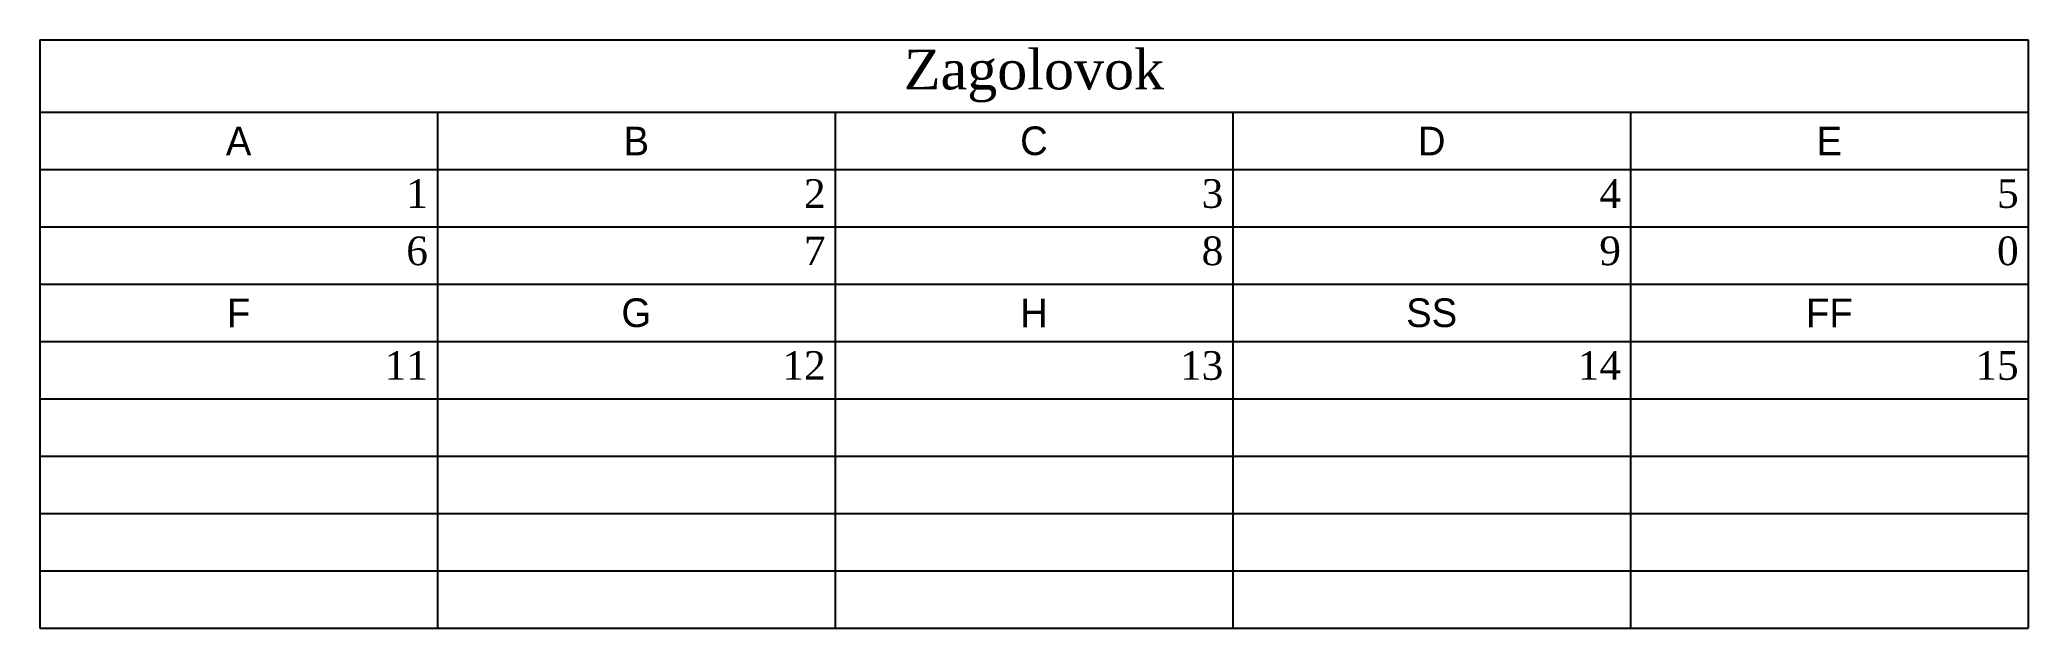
# Model space of a CAD drawing. Header units: inches. Extents: x 84.7 to 97.2, y 16.8 to 20.5.
import ezdxf

# ---------------------------------------------------------------- set-up
doc = ezdxf.new("R2010")
doc.units = ezdxf.units.IN
doc.header["$MEASUREMENT"] = 0
doc.styles.add('newtext', font='times.ttf')

# ---------------------------------------------------------------- blocks, each defined once
blk = doc.blocks.new('*T1')
at = {"color": 0, "linetype": 'ByBlock', "lineweight": -2}
for p, q in [((0, 0), (12.5, 0)), ((0, 0), (0, -3.696)), ((12.5, 0), (12.5, -3.696)), ((0, -0.456), (12.5, -0.456)), ((2.5, -0.456), (2.5, -3.696)), ((5, -0.456), (5, -3.696)), ((7.5, -0.456), (7.5, -3.696)), ((10, -0.456), (10, -3.696)), ((0, -0.816), (12.5, -0.816)), ((0, -1.176), (12.5, -1.176)), ((0, -1.536), (12.5, -1.536)), ((0, -1.896), (12.5, -1.896)), ((0, -2.256), (12.5, -2.256)), ((0, -2.616), (12.5, -2.616)), ((0, -2.976), (12.5, -2.976)), ((0, -3.336), (12.5, -3.336)), ((0, -3.696), (12.5, -3.696))]:
    blk.add_line(p, q, dxfattribs=at)
at = {"color": 0, "style": 'newtext'}
for s, insert, char_height, width, attachment_point in [('Zagolovok', (6.25, -0.228), 0.25, 12.38, 5), ('1', (2.44, -0.876), 0.18, 2.38, 3), ('2', (4.94, -0.876), 0.18, 2.38, 3), ('3', (7.44, -0.876), 0.18, 2.38, 3), ('4', (9.94, -0.876), 0.18, 2.38, 3), ('5', (12.44, -0.876), 0.18, 2.38, 3), ('6', (2.44, -1.236), 0.18, 2.38, 3), ('7', (4.94, -1.236), 0.18, 2.38, 3), ('8', (7.44, -1.236), 0.18, 2.38, 3), ('9', (9.94, -1.236), 0.18, 2.38, 3), ('0', (12.44, -1.236), 0.18, 2.38, 3), ('11', (2.44, -1.956), 0.18, 2.38, 3), ('12', (4.94, -1.956), 0.18, 2.38, 3), ('13', (7.44, -1.956), 0.18, 2.38, 3), ('14', (9.94, -1.956), 0.18, 2.38, 3), ('15', (12.44, -1.956), 0.18, 2.38, 3)]:
    blk.add_mtext(s, dxfattribs=dict(at, insert=insert, char_height=char_height, width=width, attachment_point=attachment_point))
at = {"color": 0, "char_height": 0.18, "width": 2.38, "attachment_point": 5}
for s, insert in [('A', (1.25, -0.636)), ('B', (3.75, -0.636)), ('C', (6.25, -0.636)), ('D', (8.75, -0.636)), ('E', (11.25, -0.636)), ('G', (3.75, -1.716)), ('SS', (8.75, -1.716)), ('F', (1.25, -1.716)), ('H', (6.25, -1.716)), ('FF', (11.25, -1.716))]:
    blk.add_mtext(s, dxfattribs=dict(at, insert=insert))

msp = doc.modelspace()

# ---------------------------------------------------------------- block references
msp.add_blockref('*T1', (84.665, 20.503))

doc.saveas('drawing.dxf')
